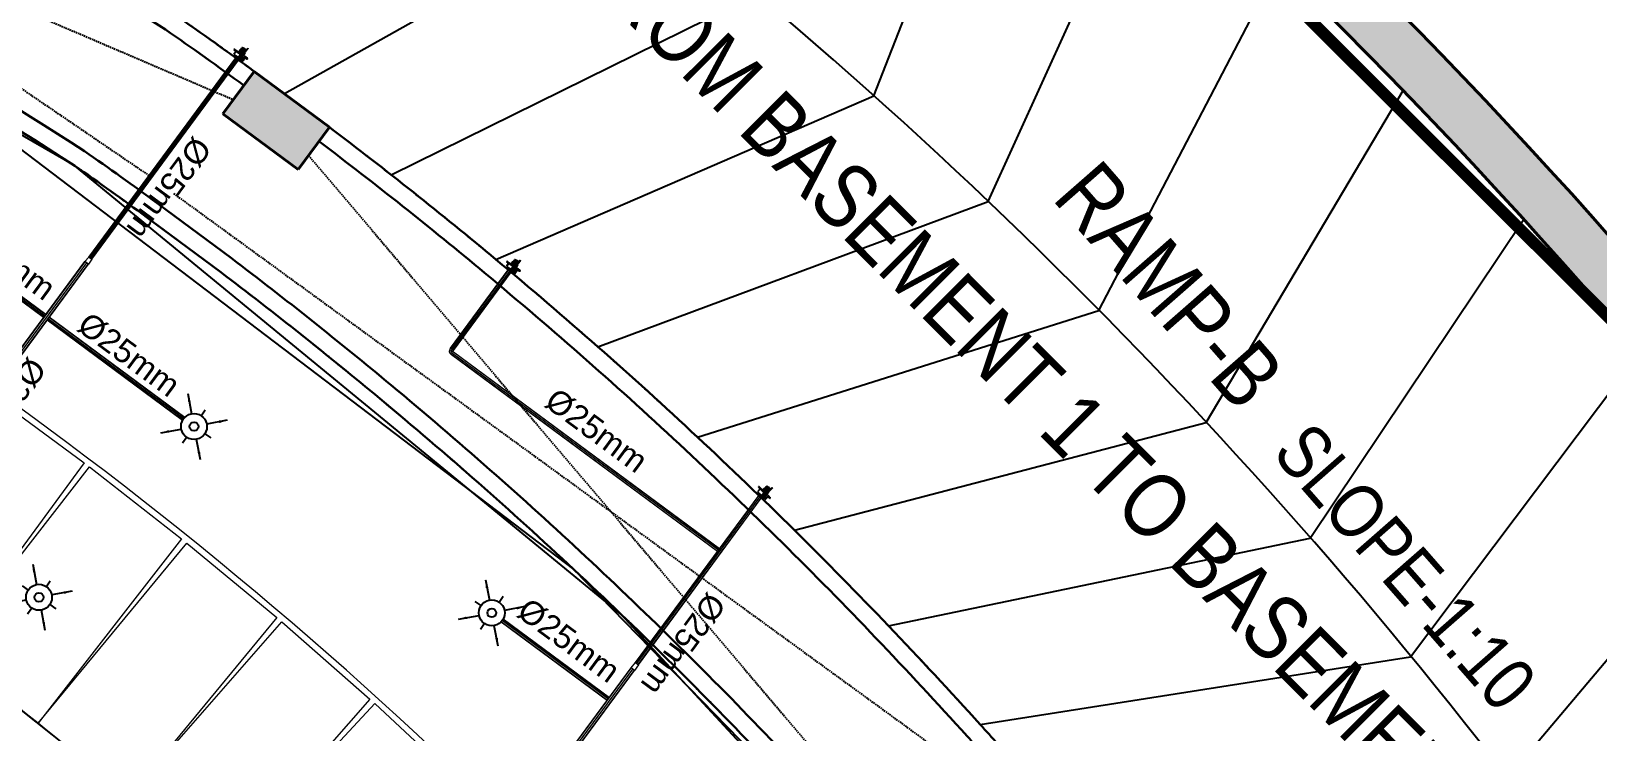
# Model space of a CAD drawing. Header units: inches. Extents: x 257070 to 799932, y -17980 to 269260.
# Drawn here: x 370991 to 384402, y 191995 to 197985 of the extents above; entities that cross this region are included whole.
import ezdxf

# ---------------------------------------------------------------- set-up
doc = ezdxf.new("R2010")
doc.units = ezdxf.units.IN
doc.header["$MEASUREMENT"] = 0
for name, pattern in [('DASHED2', [0.375, 0.25, -0.125]), ('HIDDEN', [0.375, 0.25, -0.125]), ('S_Boundary and Setback_AP$0$PHANTOM2', [1.25, 0.625, -0.125, 0.125, -0.125, 0.125, -0.125])]:
    doc.linetypes.add(name, pattern=pattern)
for name, color, linetype in [('0-AES-F-SPRINKLER', 10, 'Continuous'), ("0_AES_DUCT MARKING'", 53, 'Continuous'), ('DSP_COLUMN HATCH', 8, 'Continuous'), ('DSP_MISCELANEOUS', 252, 'Continuous'), ('DSP_R.C.C.', 1, 'Continuous'), ('DSP_RAMP', 252, 'Continuous'), ('DSP_TEXT', 6, 'Continuous'), ('S_Boundary and Setback_AP$0$A-_SITEBNDY_A-_-', 4, 'S_Boundary and Setback_AP$0$PHANTOM2')]:
    doc.layers.add(name, color=color, linetype=linetype)
for name, color, linetype, lineweight in [('0-AES-F-SPRINKLER PIPE', 10, 'Continuous', 15), ('E--CONCRETE-4', 4, 'Continuous', 40), ('E--CONCRETE-SHADE', 253, 'Continuous', 20), ('F--BRICKWALL-3', 252, 'Continuous', 30), ('Q--PARKING', 253, 'Continuous', 13)]:
    doc.layers.add(name, color=color, linetype=linetype, lineweight=lineweight)
doc.styles.get("Standard").update_dxf_attribs({"font": 'arial.ttf'})
doc.styles.add('Text style 250', font='ARIALN.TTF', dxfattribs={"height": 500})
doc.dimstyles.new('ISO-25', dxfattribs={"dimtxt": 2.5, "dimasz": 2.5, "dimexe": 1.25, "dimexo": 0.625, "dimtad": 1, "dimtxsty": 'Standard', "dimcen": 2.5, "dimadec": 0, "dimazin": 0, "dimtfac": 1, "dimtmove": 0, "dimatfit": 3, "dimfxl": 1, "dimarcsym": 0})

# ---------------------------------------------------------------- blocks, each defined once
blk = doc.blocks.new('A$C7CDC6FDD')
at = {"layer": '0-AES-F-SPRINKLER'}
h = blk.add_hatch(dxfattribs=at)
h.set_pattern_fill('ANSI31', color=6, scale=0.196883, angle=-215.4881, style=0)
h.set_pattern_definition([(99.5118863, (172914.605, -53736.024), (1.480251699, 0.248024878), [])])
edge = h.paths.add_edge_path()
edge.add_line((54, 0), (47, -8))
edge.add_line((47, -8), (49, -10))
edge.add_line((49, -10), (55, -1))
edge.add_ellipse((52, 1), major_axis=(3.65, 0.61), ratio=1, start_angle=315, end_angle=405)
edge.add_line((54, 4), (41, 14))
edge.add_ellipse((39, 11), major_axis=(3.65, 0.61), ratio=1, start_angle=45, end_angle=135)
edge.add_line((36, 13), (33, 9))
edge.add_ellipse((32, 9), major_axis=(1.42, 0.24), ratio=1, start_angle=225, end_angle=315, ccw=False)
edge.add_line((31, 8), (31, 9))
edge.add_line((31, 9), (29, 7))
edge.add_line((29, 7), (30, 7))
edge.add_ellipse((32, 9), major_axis=(-0.56, 3.32), ratio=1, start_angle=135, end_angle=225)
edge.add_line((35, 7), (38, 12))
edge.add_ellipse((39, 11), major_axis=(-0.29, 1.75), ratio=1, start_angle=-45, end_angle=45, ccw=False)
edge.add_line((40, 12), (53, 3))
edge.add_ellipse((52, 1), major_axis=(-0.29, 1.75), ratio=1, start_angle=225, end_angle=315, ccw=False)
h = blk.add_hatch(dxfattribs=at)
h.set_pattern_fill('ANSI31', color=6, scale=0.196883, angle=-125.4881, style=0)
h.set_pattern_definition([(9.5118863, (172914.605, -53736.024), (0.248024878, -1.480251699), [])])
edge = h.paths.add_edge_path()
edge.add_line((85, 0), (84, 0))
edge.add_line((84, 0), (84, 5))
edge.add_ellipse((83, 5), major_axis=(-0.24, 1.42), ratio=1, start_angle=257, end_angle=315)
edge.add_line((83, 6), (72, 14))
edge.add_ellipse((70, 10), major_axis=(-0.71, 4.26), ratio=1, start_angle=-45, end_angle=45)
edge.add_line((66, 13), (47, -15))
edge.add_line((47, -15), (46, -14))
edge.add_line((46, -14), (65, 13))
edge.add_ellipse((70, 10), major_axis=(-0.93, 5.54), ratio=1, start_angle=-45, end_angle=45, ccw=False)
edge.add_line((73, 15), (84, 7))
edge.add_ellipse((83, 5), major_axis=(-0.45, 2.7), ratio=1, start_angle=257, end_angle=315, ccw=False)
edge.add_line((85, 5), (85, 0))
at = {"layer": '0-AES-F-SPRINKLER', "color": 6}
for p, q in [((-10, 66), (-29, 39)), ((-29, 39), (9, 12)), ((-24, 82), (-28, 80)), ((-28, 80), (-28, 79)), ((-28, 79), (28, 39)), ((32, 44), (-21, 82)), ((-15, 15), (20, -8)), ((-11, 14), (-15, 15)), ((-15, 15), (-13, 12)), ((-13, 12), (-14, 12)), ((-14, 12), (-14, 11)), ((17, -9), (-14, 11)), ((22, -5), (-13, 17)), ((-9, 17), (-13, 17)), ((-13, 17), (-11, 14)), ((16, -7), (-13, 12)), ((-13, 9), (13, -9)), ((24, -2), (-11, 20)), ((-8, 20), (-11, 20)), ((-11, 20), (-9, 17)), ((-11, 14), (18, -5)), ((26, 1), (-9, 23)), ((-6, 23), (-9, 23)), ((-9, 23), (-8, 20)), ((-9, 17), (20, -2)), ((-8, 20), (23, 1)), ((9, 12), (32, 44)), ((9, 13), (25, 4)), ((30, 82), (10, 60)), ((28, 3), (10, 15)), ((11, 16), (27, 6)), ((30, 6), (12, 17)), ((13, 19), (29, 9)), ((14, 57), (30, 79)), ((32, 9), (14, 20)), ((15, 22), (31, 12)), ((16, 23), (34, 12)), ((28, 71), (17, 55)), ((20, 29), (37, 17)), ((24, -2), (23, 1)), ((23, 1), (26, 1)), ((26, 1), (25, 4)), ((25, 4), (28, 3)), ((46, -14), (25, 1)), ((26, 36), (38, 27)), ((49, -10), (27, 6)), ((28, 3), (27, 6)), ((27, 6), (30, 6)), ((28, 71), (33, 78)), ((44, 73), (28, 71)), ((29, 46), (41, 63)), ((30, 6), (29, 9)), ((29, 9), (32, 9)), ((31, 9), (29, 7)), ((29, 7), (30, 7)), ((51, 86), (30, 82)), ((43, 35), (31, 43)), ((32, 9), (31, 12)), ((31, 12), (34, 12)), ((31, 8), (31, 9)), ((32, 20), (38, 27)), ((46, 59), (33, 42)), ((33, 31), (40, 34)), ((34, 12), (33, 13)), ((36, 13), (33, 9)), ((34, 43), (47, 34)), ((34, 2), (41, 12)), ((35, 7), (38, 12)), ((37, 17), (38, 16)), ((38, 16), (65, 54)), ((38, 27), (41, 25)), ((38, 16), (46, 18)), ((39, 95), (39, 97)), ((39, 97), (39, 97)), ((39, 97), (39, 97)), ((39, 97), (39, 97)), ((39, 97), (39, 97)), ((39, 97), (39, 97)), ((39, 97), (39, 97)), ((39, 97), (39, 97)), ((39, 97), (39, 97)), ((39, 97), (39, 97)), ((39, 97), (39, 97)), ((39, 97), (39, 97)), ((39, 97), (39, 97)), ((39, 97), (39, 97)), ((39, 97), (39, 97)), ((39, 97), (40, 97)), ((40, 97), (39, 97)), ((39, 97), (39, 97)), ((39, 97), (39, 97)), ((39, 97), (39, 97)), ((39, 97), (39, 97)), ((39, 97), (39, 97)), ((39, 97), (39, 97)), ((39, 97), (39, 97)), ((39, 97), (39, 97)), ((39, 97), (39, 97)), ((39, 97), (39, 97)), ((39, 97), (39, 97)), ((39, 97), (39, 97)), ((39, 97), (39, 97)), ((39, 97), (39, 97)), ((39, 97), (39, 97)), ((39, 94), (39, 95)), ((39, 95), (39, 95)), ((39, 95), (39, 95)), ((39, 95), (39, 95)), ((39, 95), (39, 95)), ((39, 95), (39, 95)), ((39, 95), (39, 95)), ((39, 95), (39, 95)), ((39, 95), (39, 95)), ((39, 95), (39, 95)), ((40, 94), (39, 94)), ((39, 94), (39, 94)), ((39, 94), (39, 94)), ((39, 94), (39, 94)), ((39, 94), (39, 94)), ((39, 94), (39, 94)), ((39, 94), (39, 94)), ((39, 94), (39, 94)), ((39, 94), (39, 94)), ((39, 94), (39, 94)), ((39, 94), (39, 94)), ((40, 97), (40, 97)), ((40, 97), (40, 97)), ((40, 97), (40, 97)), ((40, 97), (40, 97)), ((40, 97), (40, 97)), ((40, 97), (40, 97)), ((40, 97), (40, 97)), ((40, 97), (40, 97)), ((40, 97), (40, 97)), ((40, 97), (40, 97)), ((40, 97), (41, 97)), ((40, 96), (40, 97)), ((40, 97), (40, 97)), ((41, 96), (40, 96)), ((40, 96), (40, 96)), ((40, 96), (40, 96)), ((40, 96), (40, 96)), ((40, 96), (40, 96)), ((40, 96), (40, 96)), ((40, 96), (40, 96)), ((40, 96), (40, 96)), ((40, 96), (40, 96)), ((40, 96), (40, 96)), ((41, 94), (40, 94)), ((40, 94), (40, 94)), ((40, 94), (40, 94)), ((40, 94), (40, 94)), ((40, 94), (40, 94)), ((40, 94), (40, 94)), ((40, 94), (40, 94)), ((40, 94), (40, 94)), ((40, 94), (40, 94)), ((40, 94), (40, 94)), ((40, 12), (53, 3)), ((41, 97), (41, 97)), ((41, 97), (41, 97)), ((41, 97), (41, 97)), ((41, 97), (46, 96)), ((42, 96), (41, 96)), ((41, 96), (41, 96)), ((41, 96), (41, 96)), ((41, 96), (41, 96)), ((41, 96), (41, 96)), ((41, 96), (41, 96)), ((41, 96), (41, 96)), ((41, 96), (41, 96)), ((41, 96), (41, 96)), ((41, 93), (41, 94)), ((41, 94), (41, 94)), ((41, 94), (41, 94)), ((41, 94), (41, 94)), ((42, 93), (41, 93)), ((41, 93), (41, 93)), ((41, 93), (41, 93)), ((41, 93), (41, 93)), ((41, 93), (41, 93)), ((54, 4), (41, 14)), ((42, 95), (42, 96)), ((42, 96), (42, 96)), ((42, 96), (42, 96)), ((42, 96), (42, 96)), ((42, 96), (42, 96)), ((42, 96), (42, 96)), ((43, 95), (42, 95)), ((42, 95), (42, 95)), ((43, 93), (42, 93)), ((42, 93), (42, 93)), ((42, 93), (42, 93)), ((42, 93), (42, 93)), ((42, 93), (42, 93)), ((42, 93), (42, 93)), ((42, 93), (42, 93)), ((42, 93), (42, 93)), ((42, 28), (58, 49)), ((42, 34), (43, 35)), ((44, 95), (43, 95)), ((43, 95), (43, 95)), ((43, 95), (43, 95)), ((43, 95), (43, 95)), ((43, 95), (43, 95)), ((43, 95), (43, 95)), ((43, 95), (43, 95)), ((43, 95), (43, 95)), ((45, 93), (43, 93)), ((43, 93), (43, 93)), ((43, 93), (43, 93)), ((43, 93), (43, 93)), ((43, 93), (43, 93)), ((43, 93), (43, 93)), ((43, 93), (43, 93)), ((43, 93), (43, 93)), ((48, 94), (44, 95)), ((44, 95), (44, 95)), ((44, 95), (44, 95)), ((44, 90), (45, 92)), ((45, 90), (44, 90)), ((44, 90), (44, 90)), ((44, 90), (44, 90)), ((44, 90), (44, 90)), ((44, 90), (44, 90)), ((44, 90), (44, 90)), ((44, 90), (44, 90)), ((44, 90), (44, 90)), ((44, 90), (44, 90)), ((44, 90), (44, 90)), ((44, 90), (44, 90)), ((44, 90), (44, 90)), ((44, 90), (44, 90)), ((44, 90), (44, 90)), ((44, 90), (44, 90)), ((44, 90), (44, 90)), ((55, 65), (44, 73)), ((46, 72), (44, 70)), ((44, 70), (45, 69)), ((44, -6), (51, 4)), ((45, 92), (45, 93)), ((45, 93), (45, 93)), ((45, 93), (45, 93)), ((45, 93), (45, 93)), ((45, 93), (45, 93)), ((45, 93), (45, 93)), ((45, 93), (45, 93)), ((45, 93), (45, 93)), ((45, 93), (45, 93)), ((45, 93), (45, 93)), ((45, 93), (45, 93)), ((45, 93), (45, 93)), ((45, 93), (45, 93)), ((45, 93), (45, 93)), ((45, 93), (45, 93)), ((45, 93), (45, 93)), ((45, 93), (45, 93)), ((45, 93), (45, 93)), ((45, 93), (50, 93)), ((45, 92), (45, 92)), ((45, 92), (45, 92)), ((45, 92), (45, 92)), ((45, 92), (45, 92)), ((45, 92), (45, 92)), ((45, 92), (45, 92)), ((45, 92), (45, 92)), ((45, 92), (45, 92)), ((45, 92), (45, 92)), ((45, 92), (45, 92)), ((45, 92), (45, 92)), ((45, 92), (45, 92)), ((45, 92), (45, 92)), ((45, 92), (45, 92)), ((45, 92), (45, 92)), ((45, 92), (45, 92)), ((45, 92), (45, 92)), ((45, 92), (45, 92)), ((45, 92), (45, 92)), ((45, 92), (45, 92)), ((49, 90), (45, 92)), ((45, 89), (45, 90)), ((48, 87), (45, 89)), ((45, 89), (45, 89)), ((45, 89), (45, 89)), ((45, 76), (51, 84)), ((49, 68), (45, 71)), ((45, 69), (50, 65)), ((46, 18), (68, 55)), ((46, -14), (65, 13)), ((47, 96), (73, 77)), ((66, 13), (47, -15)), ((54, 0), (47, -8)), ((48, 91), (48, 92)), ((48, 92), (48, 92)), ((48, 92), (48, 92)), ((48, 92), (48, 92)), ((48, 92), (48, 92)), ((48, 92), (48, 92)), ((48, 92), (48, 92)), ((48, 92), (48, 92)), ((48, 92), (48, 92)), ((48, 92), (48, 92)), ((48, 92), (48, 92)), ((48, 92), (48, 92)), ((48, 92), (48, 92)), ((48, 92), (48, 92)), ((48, 92), (48, 92)), ((48, 92), (48, 92)), ((48, 92), (48, 92)), ((48, 92), (48, 92)), ((48, 92), (48, 92)), ((48, 92), (49, 92)), ((48, 91), (48, 91)), ((48, 91), (48, 91)), ((48, 91), (48, 91)), ((48, 91), (48, 91)), ((48, 91), (48, 91)), ((48, 91), (48, 91)), ((52, 89), (48, 91)), ((49, 89), (48, 87)), ((48, 87), (48, 87)), ((49, 92), (51, 92)), ((49, 89), (49, 90)), ((50, 65), (52, 64)), ((59, 87), (51, 88)), ((59, 84), (51, 86)), ((52, 89), (52, 89)), ((52, 64), (53, 66)), ((56, 88), (53, 89)), ((53, 29), (73, 15)), ((58, 49), (55, 65)), ((68, 83), (57, 91)), ((57, 88), (57, 88)), ((57, 67), (61, 73)), ((58, 49), (63, 57)), ((60, 84), (59, 84)), ((61, 86), (61, 86)), ((61, 86), (61, 86)), ((72, 75), (64, 80)), ((65, 77), (67, 79)), ((66, 69), (65, 77)), ((67, 60), (66, 66)), ((66, 59), (71, 65)), ((68, 58), (66, 59)), ((84, 0), (66, 12)), ((67, 78), (69, 80)), ((92, 91), (68, 58)), ((68, 55), (68, 58)), ((73, 77), (72, 75)), ((83, 6), (72, 14)), ((73, 15), (84, 7)), ((74, 70), (90, 92)), ((84, 0), (84, 5)), ((85, 5), (85, 0)), ((90, 92), (92, 91)), ((15, -9), (17, -9)), ((17, -9), (16, -7)), ((16, -7), (20, -8)), ((20, -8), (18, -5)), ((18, -5), (22, -5)), ((22, -5), (20, -2)), ((20, -2), (24, -2)), ((47, -15), (46, -14)), ((47, -8), (49, -10)), ((49, -10), (55, -1)), ((85, 0), (84, 0))]:
    blk.add_line(p, q, dxfattribs=at)
for centre, major_axis, start_param, end_param in [((-22, 80), (2.7, 0.45), 0.785398, 1.797689), ((-11, 11), (-0.48, 2.84), 1.570796, 2.356194), ((32, 9), (-0.56, 3.32), 2.356194, 3.926991), ((32, 9), (1.42, 0.24), 3.926991, 5.497787), ((35, 14), (2.84, 0.48), 0.785398, 3.403392), ((39, 11), (3.65, 0.61), 0.785398, 2.356194), ((40, 29), (-0.47, 2.8), 2.356194, 3.926991), ((39, 11), (-0.29, 1.75), -0.785398, 0.785398), ((41, 32), (2.37, 0.4), 0.803442, 1.867502), ((39, 64), (2.97, 0.5), 5.497794, 6.034125), ((39, 23), (2.8, 0.47), 5.497787, 7.068583), ((45, 64), (-0.63, 3.74), -0.403281, 1.321745), ((47, 74), (2.8, 0.47), 2.356194, 3.926991), ((45, 94), (-0.46, 2.75), -0.560204, -0.324923), ((45, 94), (2.14, 0.36), 0.784914, 1.034983), ((48, 58), (-0.5, 2.97), 0.24906, 0.785391), ((45, 64), (3.74, 0.63), 4.96144, 6.686466), ((48, 92), (2.69, 0.45), 0.787914, 1.247507), ((52, 92), (-0.96, 5.74), 2.377207, 2.798549), ((52, 94), (-0.96, 5.74), 2.374727, 2.798549), ((50, 91), (-0.3, 1.76), -0.775969, -0.160442), ((51, 90), (1.75, 0.29), 0.791774, 1.412986), ((53, 92), (-0.52, 3.1), 2.526084, 2.789089), ((54, 69), (-0.47, 2.8), 2.356194, 3.926991), ((52, 1), (-0.29, 1.75), 3.926991, 5.497787), ((56, 90), (1.52, 0.26), 0.785398, 2.356194), ((52, 1), (3.65, 0.61), 5.497787, 7.068583), ((57, 90), (1.75, 0.29), 4.197625, 4.773282), ((57, 88), (0.542, 0.091), 0.916881, 1.969618), ((59, 83), (-0.64, 3.8), -0.784768, -0.363877), ((58, 82), (1.86, 0.31), 0.785501, 1.132999), ((56, 79), (-0.99, 5.92), 4.155645, 5.497787), ((69, 74), (-1.39, 8.29), 1.014052, 3.151797), ((56, 79), (8.29, 1.39), 0.010205, 0.785398), ((69, 74), (5.92, 0.99), 2.584882, 5.497787), ((61, 59), (-0.48, 2.84), 3.926991, 4.712389), ((56, 79), (-1.39, 8.29), 4.155621, 4.722594), ((65, 74), (-0.47, 2.8), -0.113999, 0.093951), ((70, 10), (-0.93, 5.54), -0.785398, 0.785398), ((70, 10), (-0.71, 4.26), -0.785398, 0.785398), ((67, 82), (-0.26, 1.52), 3.926991, 5.497787), ((69, 74), (8.29, 1.39), 4.722594, 5.497787), ((83, 5), (-0.24, 1.42), 4.485496, 5.497787), ((83, 5), (-0.45, 2.7), 4.485496, 5.497787), ((14, -7), (2.84, 0.48), 3.926991, 4.712389)]:
    blk.add_ellipse(centre, major_axis=major_axis, ratio=1, start_param=start_param, end_param=end_param, dxfattribs=at)
at = {"layer": '0-AES-F-SPRINKLER', "color": 6, "extrusion": (0, 0, -1)}
for centre, major_axis, start_param, end_param in [((36, 77), (2.84, 0.48), 3.926991, 4.712389), ((49, 85), (2.8, 0.47), -0.113999, 0.785398)]:
    blk.add_ellipse(centre, major_axis=major_axis, ratio=1, start_param=start_param, end_param=end_param, dxfattribs=at)
blk = doc.blocks.new('*U603')
at = {"layer": '0-AES-F-SPRINKLER'}
for p, q in [((171672, 56809), (171672, 56871)), ((171562, 56699), (171500, 56699)), ((171783, 56699), (171845, 56699)), ((171672, 56588), (171672, 56526))]:
    blk.add_line(p, q, dxfattribs=at)
for radius in [111, 37.8]:
    blk.add_circle((171672, 56699), radius, dxfattribs=at)
at = {"layer": '0-AES-F-SPRINKLER PIPE'}
for points, override in [([(171468, 56903), (171594, 56777)], {"dimasz": 70, "dimtad": 0, "dimfxl": 13, "dimarcsym": 1}), ([(171877, 56903), (171751, 56777)], {"dimasz": 70, "dimtad": 0, "dimfxl": 13, "dimarcsym": 1}), ([(171468, 56494), (171594, 56620)], {"dimasz": 70, "dimtad": 0, "dimfxl": 13, "dimarcsym": 1}), ([(171877, 56494), (171751, 56620)], {"dimasz": 70, "dimgap": 0.625, "dimtad": 0, "dimfxl": 13, "dimarcsym": 1})]:
    blk.add_leader(points, dimstyle='ISO-25', override=override, dxfattribs=at)

msp = doc.modelspace()

# ---------------------------------------------------------------- hatches: boundary and pattern name
at = {"layer": 'DSP_COLUMN HATCH', "ltscale": 3.5}
h = msp.add_hatch(color=8, dxfattribs=at)
h.paths.add_polyline_path([(365722.2, -53.8), (366489.1, 28236.6), (398382.7, 27372), (398078, 16131.2), (422688.6, 15464), (424374.5, 77657.1), (363312.5, 79312.4, -0.217857), (379658.1, 140443.8, 0.0248652), (381874.1, 143466.9, 0.0677243), (386435.5, 152972.3, 0.0584537), (387935.8, 160119.4, -0.0351298), (388382, 166730.6, -0.0975994), (389786, 170013.7, -0.0225225), (391669.6, 172621.5, 0.2538416), (393169.6, 181983.6, 0.1875484), (370106.1, 207237.2), (370663.7, 210916.7), (290410.6, 215642.7), (285983.7, 161207.5), (285186.3, 161272.3), (282579.6, 129219.4), (284719.3, 124703.3), (284181.7, 118092.8), (281340.4, 113981.8), (280116.2, 98928.1), (280913.6, 98863.3), (273089.7, 2658.2)])
h.paths.add_polyline_path([(281398.6, 99275.3), (280601.2, 99340.2), (281779.2, 113825.1), (284620.4, 117936.2), (285177.6, 124787), (283037.9, 129303.1), (285598.3, 160787.3), (286395.7, 160722.5), (290823.4, 215167.6), (370144.9, 210496.5), (369611.7, 206978.6, -0.189327), (392747.4, 181827.8, -0.2535576), (391315, 172898.6, 0.0224715), (389411.9, 170263.9, 0.0979176), (387938.4, 166808.2, 0.0351034), (387485.7, 160139.2, -0.0583058), (386008, 153113, -0.0677412), (381498.4, 143714.5, -0.0248531), (379309.9, 140729, 0.218943), (362922.8, 78922.8), (423963.9, 77268.1), (422299.6, 15874.7), (398488.7, 16520.2), (398793.4, 27761), (366100.1, 28647.3), (365334.5, 407.7), (273576.7, 3094.1)], flags=16)
at = {"layer": 'E--CONCRETE-SHADE', "ltscale": 3.5}
h = msp.add_hatch(color=8, dxfattribs=at)
h.dxf.hatch_style = 1
h.paths.add_polyline_path([(372900, 197641.8), (372631.8, 197280.5), (373274.2, 196803.6), (373542.4, 197165)])

# ---------------------------------------------------------------- linework, layer by layer
at = {"layer": '0-AES-F-SPRINKLER', "color": 7, "const_width": 100, "elevation": 0}
msp.add_lwpolyline([(370096.7, 207259.6), (363236.5, 201817), (359449.1, 196200.1), (352039.6, 182374.4), (347553.5, 174504), (344762, 167229.2), (346955.5, 165763.5), (339920, 152557.2), (360337.5, 149227.9), (382659.8, 145585.9), (383066.2, 145437.7), (387520.1, 157203.6), (388372.8, 166752.9), (392381.6, 173694.5), (387307.1, 192740.3), (379435.8, 200574.2), (375023.6, 204438.1)], close=True, dxfattribs=at)
at = {"layer": '0-AES-F-SPRINKLER PIPE', "ltscale": 1000, "elevation": 0}
for points in [[(371482.8, 196054.7), (372740.7, 197757.3)], [(371485.2, 196052.9), (372743.2, 197755.6)], [(371495.3, 196045.5), (372753.4, 197748.3)], [(371505.3, 196038.1), (372763.6, 197741.1)], [(371507.7, 196036.3), (372766, 197739.3)], [(370256.2, 194400.4), (371449.3, 196015.3)], [(370258.6, 194398.6), (371451.7, 196013.5)], [(370271.5, 194389.1), (371464.6, 196004)], [(370284.3, 194379.6), (371477.4, 195994.5)], [(370286.7, 194377.8), (371479.9, 195992.7)], [(376164, 192586.1), (377222, 194018.1)], [(376166.5, 192584.4), (377223.8, 194015.4)], [(376176.5, 192576.9), (377231.2, 194004.5)], [(376186.6, 192569.5), (377238.7, 193993.5)], [(376189, 192567.7), (377240.5, 193990.9)], [(374850.2, 190813.7), (376125.5, 192539.9)], [(374852.6, 190811.9), (376127.9, 192538.1)], [(374865.4, 190802.4), (376140.8, 192528.6)], [(374878.3, 190792.9), (376153.7, 192519.1)], [(374880.7, 190791.1), (376156.1, 192517.3)]]:
    msp.add_lwpolyline(points, dxfattribs=at)
at = {"layer": '0-AES-F-SPRINKLER PIPE', "ltscale": 1000}
for points in [[(371095.8, 195536.8), (369963.9, 196373.2)], [(371097.6, 195539.2), (369965.6, 196375.6)], [(371105, 195549.3), (369972.9, 196385.8)], [(371112.4, 195559.3), (369980.1, 196396)], [(371114.2, 195561.8), (369981.9, 196398.4)], [(372304.8, 194682.1), (371144.8, 195539.2)], [(372286.4, 194657.2), (371126.4, 195514.2)], [(372287.9, 194659.8), (371128.2, 195516.7)], [(372294.7, 194670.3), (371135.6, 195526.7)], [(372302.7, 194679.9), (371143, 195536.8)], [(375923, 192259.9), (375012.4, 192932.7)], [(375924.8, 192262.3), (375014.5, 192934.9)], [(375932.2, 192272.4), (375022.5, 192944.5)], [(375939.7, 192282.4), (375029.4, 192955)], [(375941.4, 192284.8), (375030.9, 192957.6)]]:
    msp.add_lwpolyline(points, dxfattribs=at)
at = {"layer": '0-AES-F-SPRINKLER PIPE', "ltscale": 1000, "elevation": 0}
msp.add_lwpolyline([(371482.8, 196054.7), (371507.7, 196036.3), (371479.9, 195992.7), (371449.3, 196015.3)], close=True, dxfattribs=at)
for points in [[(376865, 193534.9), (374588.2, 195217.1, -0.4142136), (374579.7, 195273.8), (375074.9, 195944.1)], [(376866.8, 193537.3), (374590, 195219.5, -0.4142136), (374582.1, 195272), (375077.3, 195942.3)], [(376874.2, 193547.4), (374597.4, 195229.6, -0.4142136), (374592.1, 195264.5), (375087.4, 195934.9)], [(376881.7, 193557.4), (374604.8, 195239.6, -0.4142136), (374602.2, 195257.1), (375097.4, 195927.4)], [(376883.4, 193559.8), (374606.6, 195242.1, -0.4142136), (374604.6, 195255.3), (375099.9, 195925.6)]]:
    msp.add_lwpolyline(points, format="xyb", dxfattribs=at)
at = {"layer": '0-AES-F-SPRINKLER PIPE', "ltscale": 1000}
msp.add_lwpolyline([(376164, 192586.1), (376189, 192567.7), (376156.1, 192517.3), (376125.5, 192539.9)], close=True, dxfattribs=at)
at = {"layer": "0_AES_DUCT MARKING'", "color": 8, "ltscale": 1000, "elevation": 0}
for points in [[(382871.4, 145550.2), (359207.8, 149542.2), (352014.4, 150789), (335057, 154640.4), (340402.1, 212269.8), (370135.7, 210518.8), (369602.5, 207000.9), (374671.8, 204130.4), (370214.5, 197493.2), (375636.2, 193382.1), (378257.7, 190692.1), (382265.2, 185269.9), (385374.4, 178905.6), (385114.3, 177722.2), (385164.3, 177118), (385637.4, 176816.9), (385815.7, 176697.7), (383681.6, 173505), (389309.4, 170146.8), (388243.4, 167865), (387643, 164257.8), (387476.5, 160161.5), (386508.8, 156163.9), (382676.6, 145662.8)], [(376315.1, 136891.3), (379811.1, 141393.9), (382671.2, 145203.9), (385273.1, 151085.3), (386640.5, 155308.9), (387476.5, 160161.5), (387643, 164257.8), (387989.9, 167099.4), (388496.8, 168630.5), (389218.5, 170005.7), (383681.6, 173505), (385871.2, 176780.8), (385432.1, 176917.2), (385157.8, 177253), (385132.3, 177789.6), (385399.8, 178756.1), (382393.1, 185348.3), (379188.8, 189597.3), (376038.8, 193001), (371362.7, 196834.9), (370214.5, 197493.2), (371079.4, 198843.6), (374671.8, 204130.4)]]:
    msp.add_lwpolyline(points, dxfattribs=at)
at = {"layer": 'DSP_MISCELANEOUS', "color": 8, "linetype": 'DASHED2', "ltscale": 50}
for p, q in [((364828.6, 201635.1, 0), (372019.6, 196737.2, 0)), ((363818.8, 201205.3, 0), (372721.6, 197400.6, 0)), ((373363.6, 196924.1, 0), (378798.2, 190528.6, 0)), ((372209.1, 196597.9, 0), (379193.3, 191521.1, 0))]:
    msp.add_line(p, q, dxfattribs=at)
at = {"layer": 'DSP_R.C.C.', "color": 8, "ltscale": 100, "elevation": 0}
msp.add_lwpolyline([(389218.6, 170005.7, -0.0086633), (389402.7, 170286.2, -0.0224715), (391305.7, 172920.9, 0.2535576), (392738.2, 181850.1, 0.1494281), (375850.8, 203336.2, 0.1494281)], format="xyb", dxfattribs=at)
at = {"layer": 'DSP_RAMP', "color": 8, "ltscale": 100, "elevation": 0}
msp.add_lwpolyline([(389218.6, 170005.7, -0.0086633), (389402.7, 170286.2, -0.0224715), (391305.7, 172920.9, 0.2535576), (392738.2, 181850.1, 0.1494281), (375850.8, 203336.2, 0.1494281)], format="xyb", dxfattribs=at)
at = {"layer": 'DSP_RAMP', "color": 8, "ltscale": 0.1, "elevation": 0}
for points in [[(373158, 197453.9), (376171.9, 199145.3), (377075.3, 202454.3)], [(374073.1, 196757.2), (377201.3, 198303.9), (378270.8, 201533.3)], [(374967.9, 196034.7), (378205.5, 197432.4), (379435.8, 200574.2)], [(375841.9, 195287.1), (379182.1, 196530.3), (380569.4, 199578)], [(376694.1, 194514.9), (380130.5, 195598.6), (381670.1, 198545.8)], [(377524.1, 193718.7), (381049.9, 194638.3), (382737, 197478.5)], [(378331.1, 192899.3), (381939.5, 193650.3), (383768.8, 196377.4)], [(379114.4, 192057.2), (382798.3, 192635.6), (384764.6, 195243.5)], [(379873.4, 191193.1), (383625.6, 191595), (385723.3, 194078.1)]]:
    msp.add_lwpolyline(points, dxfattribs=at)
at = {"layer": 'DSP_RAMP', "color": 8, "linetype": 'HIDDEN', "ltscale": 750, "elevation": 0}
for points in [[(364990.6, 202055, -0.0380531), (372223.4, 198124.1, -0.008096), (372900, 197641.8)], [(363629.7, 200960.2, -0.0417211), (371362.7, 196834.9, -0.0054215), (371789.8, 196533.2, -0.0054215)], [(373542.4, 197165, -0.0119751), (374967.9, 196034.7, -0.0066675), (375841.9, 195287.1, -0.0075697), (376694.1, 194514.8, -0.0066675), (377524.1, 193718.7, -0.0075697), (378331.1, 192899.2, -0.0066675), (379114.4, 192057.1, -0.0014721), (379419.4, 191718.3)], [(371978.1, 196395.8), (372613.6, 195924.1, -0.0119336), (373976.1, 194843.5, -0.0066675), (374818.6, 194122.8, -0.0075697), (375636.2, 193382.1, -0.0066675), (376436.3, 192614.5, -0.0075697), (377210.3, 191828.5, -0.0066675), (377965.5, 191016.7, -0.0014391), (378257.7, 190692.1), (378692.4, 190193.4)]]:
    msp.add_lwpolyline(points, format="xyb", dxfattribs=at)
at = {"layer": 'DSP_RAMP', "color": 8, "ltscale": 750, "elevation": 0}
msp.add_lwpolyline([(386534.6, 171701.9, -0.0080915), (386762.6, 172050.1, -0.0221351), (388801.7, 174873.1, 0.2507394), (389757.6, 180754.7, 0.1491062), (374037.1, 200730.2, 0.1491062)], format="xyb", dxfattribs=at)
at = {"layer": 'E--CONCRETE-4', "color": 8, "ltscale": 10}
for p, q in [((372900, 197641.8, 0), (372631.8, 197280.5, 0)), ((373542.4, 197165, 0), (372900, 197641.8, 0)), ((372631.8, 197280.5, 0), (373274.2, 196803.6, 0)), ((373274.2, 196803.6, 0), (373542.4, 197165, 0))]:
    msp.add_line(p, q, dxfattribs=at)
at = {"layer": 'E--CONCRETE-4', "color": 8, "ltscale": 100, "elevation": 0}
for points in [[(363303.3, 79334.7, -0.217857), (379648.8, 140466.1, 0.0248652), (381864.9, 143489.2, 0.0677243), (386426.2, 152994.6, 0.0584537), (387926.6, 160141.7, -0.0351298), (388372.8, 166752.9, -0.0975994), (389776.8, 170036, -0.0225225), (391660.3, 172643.9, 0.2538416), (393160.4, 182005.9, 0.1875484), (370096.8, 207259.5), (370654.5, 210939), (290401.4, 215665), (285974.4, 161229.8), (285177.1, 161294.6), (282570.4, 129241.7)], [(362913.5, 78945.2, -0.2189429), (379300.7, 140751.3, 0.0248531), (381489.2, 143736.8, 0.0677412), (385998.8, 153135.3, 0.0583058), (387476.5, 160161.5, -0.0351034), (387929.2, 166830.5, -0.0979176), (389402.7, 170286.2, -0.0224715), (391305.7, 172920.9, 0.2535576), (392738.2, 181850.1, 0.189327), (369602.5, 207000.9), (370135.7, 210518.8), (290814.2, 215189.9), (286386.5, 160744.8), (285589.1, 160809.6), (283028.7, 129325.4)]]:
    msp.add_lwpolyline(points, format="xyb", dxfattribs=at)
at = {"layer": 'F--BRICKWALL-3', "color": 8, "ltscale": 2, "elevation": 0}
for points in [[(364990.6, 202055), (364936.5, 201914.8, -0.0380055), (372140.1, 197999.4, -0.0080701), (372810.6, 197521.4), (372900, 197641.8, 0.008096), (372223.4, 198124.1, 0.0380531)], [(375841.9, 195287.1, 0.0066675), (374967.9, 196034.7, 0.0119751), (373542.4, 197165), (373453, 197044.5, -0.0119673), (374871.9, 195919.4, -0.0066675), (375742.8, 195174.4, -0.0075697), (376591.8, 194405.2, -0.0066675), (377418.8, 193611.8, -0.0075697), (378222.6, 192795.6, -0.0066675), (379003.2, 191956.4, -0.0014658), (379306.3, 191619.7), (379419.4, 191718.3, 0.0014721), (379114.4, 192057.1, 0.0066675), (378331.1, 192899.2, 0.0075697), (377524.1, 193718.7, 0.0066675), (376694.1, 194514.8, 0.0075697)]]:
    msp.add_lwpolyline(points, format="xyb", close=True, dxfattribs=at)
for points in [[(363706.8, 201090.3, -0.04164), (371446, 196959.6, -0.0078682), (372067.5, 196516.2), (372703.5, 196044.2, -0.0119377), (374072.1, 194958.8, -0.0066675), (374917.7, 194235.5, -0.0075697), (375738.5, 193491.7, -0.0066675), (376541.6, 192721.4, -0.0075697), (377318.8, 191932.1, -0.0066675), (378076.6, 191117.4, -0.0014423), (378370.1, 190791.4), (378983.6, 190082.5, -0.010631), (380203, 188552.7, -0.0081723), (380858.3, 187663.9, -0.0060649), (381494.9, 186747, -0.0081723), (382098.6, 185822.3, -0.0060649), (382681.9, 184870.8, -0.0078921), (383213.6, 183946.3, 0.0214777), (383255.5, 183861.6), (383642.7, 183155.8, -0.0040845), (383978.4, 182501.9, -0.0034971), (384257.3, 181937.7, -0.0080393), (384724, 180936, -0.0061979), (385166.1, 179911.9, -0.0223353)], [(385027.6, 179854.2, 0.0061979), (384587, 180874.8, 0.0080393), (384122.3, 181872.1, 0.0034971), (383844.4, 182434.4, 0.0040765), (383510.5, 183084.9), (383124, 183789.5, -0.0200765), (383079.3, 183879.3, 0.0078434), (382553, 184793.9, 0.0060649), (381971.6, 185742.4, 0.0081723), (381370.6, 186663, 0.0060649), (380736.2, 187576.8, 0.0081723), (380083.7, 188461.7, 0.0106232), (378869.3, 189985.4), (378257.5, 190692.3, 0.0014382), (377965.5, 191016.7, 0.0066675), (377210.3, 191828.5, 0.0075697), (376436.3, 192614.5, 0.0066675), (375636.2, 193382.1, 0.0075697), (374818.6, 194122.8, 0.0066675), (373976.1, 194843.5, 0.0119336), (372613.6, 195924.1), (371978.3, 196395.6, 0.0078421), (371362.7, 196834.9, 0.0416442), (363644.5, 200953.8, -0.9613228)], [(385027.6, 179854.2, 0.0061979), (384587, 180874.8, 0.0080393), (384122.3, 181872.1, 0.0034971), (383844.4, 182434.4, 0.0040765), (383510.5, 183084.9), (383124, 183789.5, -0.0200765), (383079.3, 183879.3, 0.0078434), (382553, 184793.9, 0.0060649), (381971.6, 185742.4, 0.0081723), (381370.6, 186663, 0.0060649), (380736.2, 187576.8, 0.0081723), (380083.7, 188461.7, 0.0106232), (378869.3, 189985.4), (378257.5, 190692.3, 0.0014382), (377965.5, 191016.7, 0.0066675), (377210.3, 191828.5, 0.0075697), (376436.3, 192614.5, 0.0066675), (375636.2, 193382.1, 0.0075697), (374818.6, 194122.8, 0.0066675), (373976.1, 194843.5, 0.0119336), (372613.6, 195924.1), (371978.3, 196395.6, 0.0078421), (371362.7, 196834.9, 0.0416442), (363644.5, 200953.8)]]:
    msp.add_lwpolyline(points, format="xyb", dxfattribs=at)
at = {"layer": 'Q--PARKING', "color": 8, "elevation": 0}
msp.add_lwpolyline([(370271.2, 194389.3), (370635.9, 194886.9), (371442.5, 194295.7), (370260.1, 192682.6), (369453.6, 193273.8), (370230.1, 194333.3)], dxfattribs=at)
for points in [[(371048.5, 192067.5), (370259.5, 192681.9), (371488.2, 194260), (372277.2, 193645.6), (371048.5, 192067.5)], [(371818.8, 191429.8), (371047.9, 192066.8), (372321.9, 193608.6), (373092.7, 192971.6), (371818.8, 191429.8)], [(372570.2, 190770), (371818.1, 191429.1), (373136.3, 192933.2), (373888.4, 192274.2), (372570.2, 190770)], [(370051.1, 190300.2), (369267.5, 190921.4), (370510.1, 192488.6), (371293.7, 191867.4), (370051.1, 190300.2)], [(373302.2, 190088.7), (372569.6, 190769.3), (373930.8, 192234.6), (374663.4, 191553.9), (373302.2, 190088.7)]]:
    msp.add_lwpolyline(points, close=True, dxfattribs=at)
at = {"layer": 'Q--PARKING', "color": 8}
for radius, start, end in [(36508.1, 23.17708, 64.64516), (34458.1, 23.44694, 64.9031), (32408.1, 23.75108, 65.19378), (30508.1, 24.0696, 65.49821)]:
    msp.add_arc((349460.5, 165209, 0), radius, start, end, dxfattribs=at)
at = {"layer": 'S_Boundary and Setback_AP$0$A-_SITEBNDY_A-_-', "color": 8, "ltscale": 5}
msp.add_arc((349118.8, 164933.8, 0), 47239.3, 21.66673, 63.63563, dxfattribs=at)
msp.add_arc((349118.8, 164933.8, 0), 47239.3, 21.66673, 63.63563, dxfattribs=at)

# ---------------------------------------------------------------- block references
at = {"layer": '0-AES-F-SPRINKLER', "color": 7, "rotation": 325.7664830132082}
for p in [(198556.7, 244306.1), (197229.1, 242845.3, 0), (201106.2, 242712)]:
    msp.add_blockref('*U603', p, dxfattribs=at)
at = {"layer": '0-AES-F-SPRINKLER PIPE', "ltscale": 1000}
for p in [(372753.4, 197748.3, 0), (375087.4, 195934.9, 0)]:
    msp.add_blockref('A$C7CDC6FDD', p, dxfattribs=at)
at = {"layer": '0-AES-F-SPRINKLER PIPE', "ltscale": 1000, "rotation": 351.2043189552741}
msp.add_blockref('A$C7CDC6FDD', (377231.2, 194004.5, 0), dxfattribs=at)

# ---------------------------------------------------------------- texts
at = {"layer": '0-AES-F-SPRINKLER PIPE', "color": 7, "linetype": 'Continuous', "lineweight": -3, "ltscale": 0.9, "char_height": 200, "width": 685.774, "attachment_point": 2}
for s, insert, rotation in [('%%C25mm', (372251.3, 196582.1, 0), 233.54183), ('%%C25mm', (370820.9, 196129.1), 323.54183), ('%%C25mm', (371887.7, 195302.4), 323.54183), ('%%C32mm', (370836.3, 194695.8, 0), 233.54183), ('%%C25mm', (375891, 194653.4, 0), 323.54183), ('%%C25mm', (376655, 192682.3), 233.54183), ('%%C25mm', (375653.5, 192857.9), 323.54183)]:
    msp.add_mtext(s, dxfattribs=dict(at, insert=insert, rotation=rotation))
at = {"layer": 'DSP_TEXT', "color": 8, "linetype": 'DASHED2', "style": 'Text style 250'}
for s, height, rotation, p in [('FROM BASEMENT 1 TO BASEMENT -2', 550, 314.95777, (375593.1, 198565.3, 0)), ('RAMP-B ', 550, 311.19911, (379721.6, 196553.8, 0)), ('SLOPE-1:10', 461.54, 311.19911, (381604.7, 194370.2, 0))]:
    msp.add_text(s, height=height, rotation=rotation, dxfattribs=at).set_placement(p)

doc.saveas('drawing.dxf')
